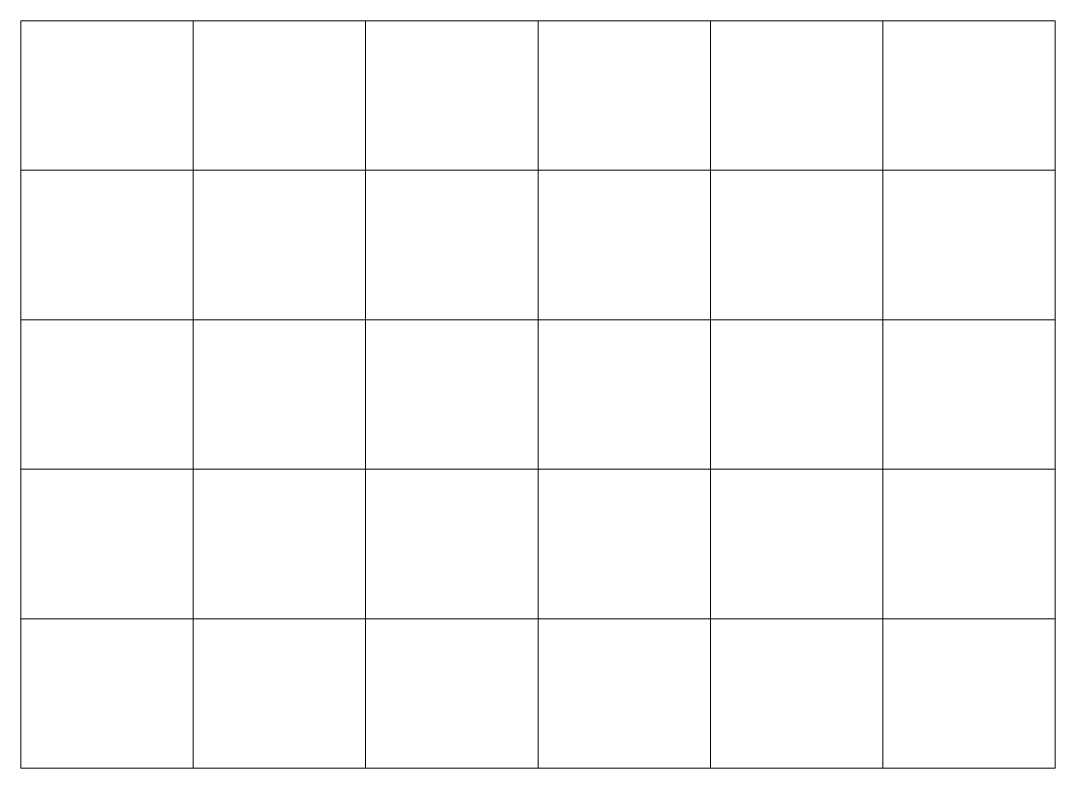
# Model space of a CAD drawing. Header units: millimetres. Extents: x 0 to 90, y 0 to 65.
import ezdxf

# ---------------------------------------------------------------- set-up
doc = ezdxf.new("R2010")
doc.units = ezdxf.units.MM
doc.layers.get('0').update_dxf_attribs({"lineweight": 25})

msp = doc.modelspace()

# ---------------------------------------------------------------- linework, layer by layer
at = {"color": 18, "lineweight": 0, "true_color": 0x000000}
for p, q in [((0, 65), (90, 65)), ((0, 65), (0, 0)), ((15, 0), (15, 65)), ((30, 0), (30, 65)), ((45, 0), (45, 65)), ((60, 0), (60, 65)), ((75, 0), (75, 65)), ((90, 0), (90, 65)), ((0, 52), (90, 52)), ((0, 39), (90, 39)), ((0, 26), (90, 26)), ((0, 13), (90, 13)), ((0, 0), (90, 0))]:
    msp.add_line(p, q, dxfattribs=at)

doc.saveas('drawing.dxf')
